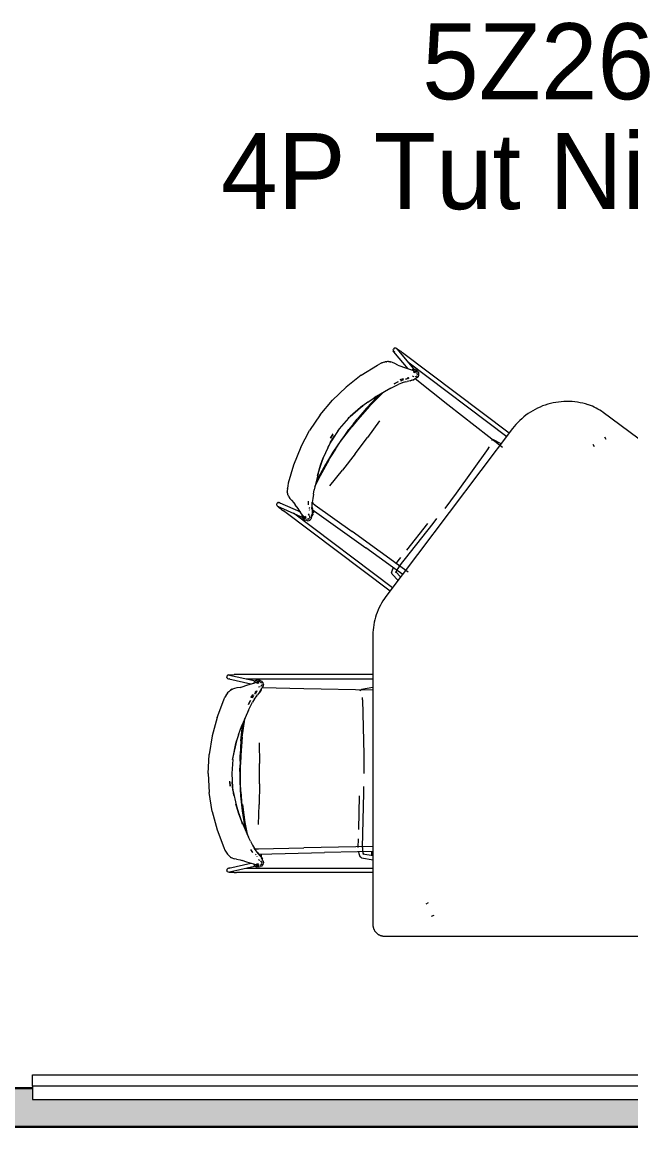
# Model space of a CAD drawing. Header units: millimetres. Extents: x 155927 to 326028, y -36033 to 97293.
# Drawn here: x 157729 to 159329, y 25956 to 28861 of the extents above; entities that cross this region are included whole.
import ezdxf

# ---------------------------------------------------------------- set-up
doc = ezdxf.new("R2010")
doc.units = ezdxf.units.MM
doc.header["$MEASUREMENT"] = 0
for name, color, linetype, lineweight in [('A-AREA-IDEN', 7, 'CONTINUOUS', 9), ('A-WALL-PATT', 7, 'CONTINUOUS', 9), ('G-IMPT', 8, 'CONTINUOUS', 9), ('I-FURN', 8, 'CONTINUOUS', 9), ('I-WALL', 7, 'CONTINUOUS', 9)]:
    doc.layers.add(name, color=color, linetype=linetype, lineweight=lineweight)
doc.styles.add('Century Gothic', font='GOTHIC.TTF', dxfattribs={"height": 200})

msp = doc.modelspace()

# ---------------------------------------------------------------- hatches: boundary and pattern name
at = {"layer": 'A-WALL-PATT'}
msp.add_hatch(color=256, dxfattribs=at).paths.add_polyline_path([(161148.8, 25955.6), (161148.8, 26057.6), (160155.9, 26057.6), (160155.9, 26027.7), (157755.9, 26027.7), (157755.9, 26057.6), (157306.4, 26057.6), (157306.4, 25955.6), (161119.6, 25955.6)], flags=0)

# ---------------------------------------------------------------- linework, layer by layer
at = {"layer": 'G-IMPT'}
for p, q in [((158703.6, 27999.4), (158704.3, 28001.5)), ((158703.6, 27999.4), (158703.9, 27996.8)), ((158704, 27996.4), (158703.9, 27996.8)), ((158705.5, 27994.2), (158704, 27996.4)), ((158706.2, 28003.4), (158704.3, 28001.5)), ((158707.8, 27993.4), (158705.5, 27994.6)), ((158707.5, 27993.5), (158705.5, 27994.6)), ((158743.6, 27949.4), (158705.5, 27994.2)), ((158708.7, 28004.2), (158706.2, 28003.4)), ((158711.3, 28003.8), (158708.7, 28004.2)), ((158711.3, 28003.8), (158713.4, 28002.6)), ((158713.3, 28001.9), (158758.5, 27948.7)), ((158713.3, 28001.9), (158714.4, 27999.9)), ((158713.4, 28002.6), (158717.8, 27999.7)), ((158714.4, 27999.9), (158714.3, 28000.1)), ((158717.8, 27999.7), (158723.6, 27995.5)), ((158728.6, 27991.7), (158723.6, 27995.5)), ((159009, 27780.5), (158728.6, 27991.7)), ((158620.1, 27932.4), (158662.3, 27959.2)), ((158662.3, 27959.2), (158668.5, 27962.6)), ((158674.4, 27965.2), (158668.5, 27962.6)), ((158674.4, 27965.2), (158674.8, 27965.3)), ((158680.4, 27967.2), (158674.8, 27965.3)), ((158680.4, 27967.2), (158683, 27967.8)), ((158685.6, 27968.2), (158683, 27967.8)), ((158685.6, 27968.2), (158686.3, 27968.2)), ((158688.9, 27968.5), (158686.3, 27968.2)), ((158691.4, 27968.5), (158688.9, 27968.5)), ((158696.2, 27967.9), (158691.4, 27968.5)), ((158691.4, 27968.5), (158691.9, 27968.4)), ((158691.4, 27968.5), (158697.3, 27967.7)), ((158691.9, 27968.4), (158694.8, 27968.1)), ((158694.8, 27968.1), (158697.3, 27967.7)), ((158696.2, 27967.9), (158697.3, 27967.7)), ((158702.4, 27966.2), (158697.3, 27967.7)), ((158707.9, 27963.4), (158702.4, 27966.2)), ((158716.2, 27959.2), (158707.9, 27963.4)), ((158716.2, 27959.2), (158721.7, 27957.1)), ((158721.7, 27957.1), (158733.6, 27953)), ((158742.1, 27968), (159002.7, 27771.6)), ((158620.1, 27932.4), (158580.6, 27901.6)), ((158733.6, 27953), (158754.6, 27945.7)), ((158743.5, 27925.8), (158740.3, 27925.1)), ((158745.4, 27925.4), (158741.6, 27923.6)), ((158742.2, 27923.9), (158745.4, 27925.4)), ((158753.2, 27947.1), (158753.1, 27947)), ((158753.2, 27947.1), (158755.4, 27948.2)), ((158759.1, 27928.6), (158754.5, 27930.5)), ((158762.7, 27942.8), (158754.6, 27945.7)), ((158755.4, 27948.2), (158755.6, 27948.3)), ((158758.5, 27948.7), (158755.6, 27948.3)), ((158756, 27948.3), (158758.2, 27948.7)), ((158756, 27948.3), (158758.5, 27948.7)), ((158764.6, 27941.5), (158756.9, 27944.7)), ((158756.9, 27944.7), (158758.1, 27944.2)), ((158757.1, 27941.7), (158759, 27942.6)), ((158762.6, 27939), (158757.3, 27941.1)), ((158764.6, 27941.5), (158758.1, 27944.2)), ((158762, 27948), (158758.2, 27948.7)), ((158758.2, 27948.7), (158761.7, 27948.1)), ((158758.2, 27948.7), (158758.5, 27948.7)), ((158762, 27948), (158758.5, 27948.7)), ((158761.4, 27943), (158759, 27942.6)), ((158761.5, 27939.6), (158759.5, 27939.3)), ((158759.5, 27939.3), (158760.9, 27939.6)), ((158761.5, 27939.6), (158760, 27939.5)), ((158762.6, 27939), (158760, 27939.5)), ((158763.9, 27942.8), (158760.4, 27943.5)), ((158768.1, 27940.7), (158760.4, 27943.5)), ((158767, 27926.3), (158761, 27923.3)), ((158763.9, 27942.8), (158761.4, 27943)), ((158762, 27948), (158761.7, 27948.1)), ((158763.9, 27929.1), (158761.7, 27928.7)), ((158762, 27948), (158763.5, 27947.2)), ((158762.6, 27943.8), (158763.9, 27942.3)), ((158768.1, 27940.7), (158762.7, 27942.8)), ((158764.5, 27946.3), (158763.5, 27947.2)), ((158763.9, 27929.1), (158764.8, 27929.5)), ((158766.6, 27944.6), (158764.5, 27946.3)), ((158765.9, 27930.7), (158764.8, 27929.5)), ((158766.9, 27937.5), (158766.1, 27939.1)), ((158770.1, 27929.7), (158766.5, 27926.1)), ((158769.7, 27928.3), (158766.5, 27926.1)), ((158768.6, 27941.8), (158766.6, 27944.6)), ((158770.1, 27929.7), (158767, 27926.3)), ((158767.4, 27934), (158767.2, 27937)), ((158768.6, 27941.8), (158771.2, 27938.2)), ((158769.7, 27928.3), (158771.3, 27932.4)), ((158771.7, 27933.7), (158771.2, 27938.2)), ((158771.3, 27932.4), (158771.7, 27933.7)), ((158580.6, 27901.6), (158544.4, 27867)), ((158697.4, 27898.4), (158653.6, 27873.2)), ((158697.4, 27898.4), (158708, 27903.6)), ((158717.1, 27915.3), (158706.4, 27910.3)), ((158706.4, 27910.3), (158716.1, 27914.9)), ((158708, 27903.6), (158718.6, 27908.7)), ((158717.1, 27915.3), (158716.1, 27914.9)), ((158728.3, 27912.6), (158718.6, 27908.7)), ((158722, 27921), (158730.6, 27923.6)), ((158731.2, 27920.7), (158724.4, 27918.3)), ((158724.4, 27918.3), (158726.6, 27919.1)), ((158731.2, 27920.7), (158726.6, 27919.1)), ((158736.2, 27914.9), (158727.5, 27912.3)), ((158728.3, 27912.6), (158727.5, 27912.3)), ((158731.2, 27923.8), (158730.6, 27923.6)), ((158736.2, 27914.9), (158740.9, 27916.1)), ((158739.8, 27923.4), (158736.3, 27922.1)), ((158737, 27922.4), (158736.3, 27922.1)), ((158737, 27922.4), (158739.8, 27923.4)), ((158742.2, 27923.9), (158739.1, 27922.7)), ((158739.8, 27922.9), (158739.1, 27922.7)), ((158742.2, 27923.9), (158739.8, 27922.9)), ((158745.2, 27916.9), (158740.9, 27916.1)), ((158742.2, 27923.9), (158741.6, 27923.6)), ((158751.9, 27918.6), (158745.2, 27916.9)), ((158748.7, 27918), (158757.6, 27921.7)), ((158752.8, 27919.5), (158748.7, 27918)), ((158755.3, 27919.9), (158751.9, 27918.6)), ((158752.8, 27919.5), (158757.6, 27921.7)), ((158755.3, 27919.9), (158761, 27923.3)), ((158761.9, 27923.8), (158847.8, 27856)), ((158512.3, 27828.7), (158544.4, 27867)), ((158633.4, 27845.7), (158660.6, 27875)), ((158637.6, 27862), (158659.5, 27876.8)), ((158641.9, 27851.2), (158675.5, 27885.1)), ((158671.6, 27883.5), (158650.5, 27862.3)), ((158671.6, 27883.5), (158650.5, 27862.3)), ((158659.5, 27876.8), (158653.6, 27873.2)), ((158666.1, 27880.4), (158660.6, 27875)), ((158675.5, 27885.1), (158677.4, 27886.9)), ((158623.5, 27852.5), (158590.5, 27824.1)), ((158617.8, 27848), (158590.5, 27824.1)), ((158590.8, 27823.8), (158617.8, 27848)), ((158633.4, 27845.7), (158609.4, 27817.4)), ((158641.9, 27851.2), (158610.1, 27815.3)), ((158623.5, 27852.5), (158617.8, 27848)), ((158617.8, 27848), (158623.7, 27852.2)), ((158637.6, 27862), (158623.7, 27852.2)), ((158847.8, 27856), (158990.8, 27743.6)), ((158512.3, 27828.7), (158484.4, 27787.3)), ((158586.2, 27819.3), (158562, 27791.2)), ((158586.1, 27819.4), (158590.8, 27823.8)), ((158586.1, 27819.4), (158588.5, 27821.9)), ((158586.2, 27819.3), (158589, 27822.4)), ((158610.1, 27815.3), (158594.8, 27796.7)), ((158599.3, 27804.6), (158609.4, 27817.4)), ((158668.3, 27812.5), (158636.6, 27768.9)), ((158461.1, 27743), (158484.4, 27787.3)), ((158562, 27791.3), (158541.6, 27760.3)), ((158562, 27791.3), (158557.6, 27785.2)), ((158562, 27791.2), (158557.6, 27785.2)), ((158576.6, 27774.5), (158587.6, 27789.8)), ((158580.1, 27777.6), (158594.8, 27796.7)), ((158599.3, 27804.6), (158587.6, 27789.8)), ((158538.3, 27754.8), (158520.1, 27715.3)), ((158532, 27742.3), (158538.8, 27754.8)), ((158538.3, 27754.8), (158549.4, 27773.5)), ((158538.3, 27754.8), (158544.1, 27764.6)), ((158538.8, 27767.3), (158546.3, 27778.6)), ((158544.4, 27775.8), (158538.8, 27767.3)), ((158538.8, 27754.8), (158544.1, 27764.6)), ((158541.6, 27760.3), (158544.1, 27764.6)), ((158549.4, 27773.5), (158544.1, 27764.6)), ((158546.4, 27730.4), (158567.1, 27761.2)), ((158552.1, 27738.4), (158565.8, 27758.2)), ((158565.8, 27758.2), (158580.1, 27777.6)), ((158567.1, 27761.2), (158576.6, 27774.5)), ((158604.1, 27725.7), (158636.6, 27768.9)), ((158961.9, 27762.4), (158964.7, 27762.7)), ((158964.7, 27762.7), (158967.2, 27762.7)), ((158987.7, 27752.2), (158967.2, 27762.7)), ((158461.1, 27743), (158442.3, 27696.5)), ((158525.8, 27696.2), (158546.4, 27730.4)), ((158552.1, 27738.4), (158526.4, 27697.9)), ((158532, 27742.3), (158535.3, 27748.8)), ((158604.1, 27725.7), (158570.9, 27683.2)), ((158953.3, 27739.6), (158869.1, 27622.4)), ((158953.3, 27739.6), (158957.2, 27744.7)), ((158442.3, 27696.5), (158428.2, 27648.4)), ((158526.4, 27697.9), (158503, 27656.3)), ((158506.6, 27673.9), (158520.1, 27715.3)), ((158506.6, 27673.9), (158513.2, 27695.8)), ((158506.7, 27673.9), (158513.2, 27695.8)), ((158506.9, 27661.3), (158525.8, 27696.2)), ((158535.2, 27709.3), (158511.9, 27667.7)), ((158512, 27667.8), (158535.2, 27709.3)), ((158520.1, 27715.3), (158513.2, 27695.8)), ((158513.2, 27695.8), (158520.3, 27715.2)), ((158520.1, 27715.3), (158522.1, 27720.3)), ((158522.1, 27720.3), (158520.3, 27715.2)), ((158506.6, 27673.9), (158496.3, 27631.6)), ((158512, 27667.8), (158498.4, 27640.2)), ((158498.4, 27640.2), (158511.9, 27667.7)), ((158504.9, 27667.9), (158506.6, 27673.9)), ((158504.9, 27667.9), (158506.7, 27673.9)), ((158537.2, 27642), (158570.9, 27683.2)), ((158425.8, 27634.9), (158425.5, 27629)), ((158426.6, 27641.6), (158425.8, 27635.2)), ((158425.8, 27634.9), (158425.8, 27635.2)), ((158428.2, 27648.4), (158426.6, 27641.6)), ((158498.7, 27641.5), (158496.3, 27631.6)), ((158498.7, 27641.5), (158496.4, 27631.6)), ((158506.9, 27661.3), (158500.2, 27647.5)), ((158503, 27656.3), (158501.6, 27653.4)), ((158425.5, 27629), (158425.7, 27626.2)), ((158426, 27623.7), (158425.7, 27626.2)), ((158426.6, 27620.4), (158426, 27623.7)), ((158427.3, 27618), (158426.6, 27620.4)), ((158427.3, 27618), (158427.5, 27617.6)), ((158427.5, 27617.6), (158428.6, 27614.8)), ((158429.7, 27612.5), (158428.6, 27614.8)), ((158429.7, 27612.5), (158432.6, 27608.1)), ((158436.7, 27603.6), (158432.6, 27608.1)), ((158492.3, 27608.3), (158491.2, 27597.9)), ((158494.2, 27619.9), (158492.3, 27608.3)), ((158494.2, 27619.9), (158496.4, 27631.6)), ((158869.1, 27622.4), (158854.4, 27602.3)), ((158397.7, 27591.5), (158397.8, 27594.2)), ((158398.9, 27589.2), (158397.7, 27591.5)), ((158399.1, 27596.5), (158397.8, 27594.2)), ((158400.6, 27587.4), (158398.9, 27589.2)), ((158399.1, 27596.5), (158401, 27597.8)), ((158404.6, 27584.1), (158400.6, 27587.4)), ((158401.4, 27597.8), (158401, 27597.8)), ((158469.3, 27557), (158401.1, 27587.8)), ((158401.1, 27587.8), (158403.5, 27587.3)), ((158401.4, 27597.8), (158403.9, 27598.2)), ((158403.2, 27587.2), (158403.5, 27587.3)), ((158403.9, 27598.2), (158403.5, 27598.2)), ((158406.4, 27597.3), (158403.9, 27598.2)), ((158410.2, 27579.6), (158404.6, 27584.1)), ((158407.9, 27595.4), (158406.1, 27597.3)), ((158407.7, 27595.6), (158406.1, 27597.3)), ((158406.4, 27597.3), (158460.1, 27573)), ((158410.2, 27579.6), (158415.2, 27575.8)), ((158436.7, 27603.6), (158443.1, 27596.7)), ((158443.1, 27596.7), (158446.6, 27592)), ((158453.8, 27581.7), (158446.6, 27592)), ((158461.4, 27571.1), (158453.8, 27581.7)), ((158481.2, 27592.7), (158481.4, 27601.7)), ((158481.2, 27592.1), (158481.2, 27592.7)), ((158483.8, 27578.6), (158483.2, 27576.5)), ((158484.3, 27582.1), (158484.4, 27584)), ((158484.5, 27584.7), (158484.4, 27584)), ((158490.5, 27580.4), (158491, 27590.4)), ((158490.5, 27580.4), (158491.1, 27589.7)), ((158490.9, 27598.4), (158492.7, 27596.2)), ((158491.3, 27584.9), (158491, 27590.4)), ((158491.1, 27589.7), (158491.2, 27598.8)), ((158491.2, 27598.8), (158491.2, 27597.9)), ((158491.3, 27584.9), (158491.7, 27580.6)), ((158491.4, 27579.6), (158631.8, 27478.5)), ((158491.6, 27570.4), (158496.4, 27576.2)), ((158491.6, 27570.4), (158496.4, 27576.2)), ((158491.9, 27573.6), (158491.7, 27580.6)), ((158492.7, 27596.2), (158499.2, 27590.8)), ((158499.2, 27590.8), (158595.7, 27521.4)), ((158854.4, 27602.3), (158839.5, 27582.2)), ((158695.8, 27364.4), (158415.2, 27575.8)), ((158702.3, 27373.1), (158441.8, 27569.4)), ((158468.5, 27561), (158461.4, 27571.1)), ((158464.4, 27562.1), (158465, 27564.6)), ((158465, 27564.6), (158464.4, 27561.8)), ((158464.9, 27564.5), (158464.4, 27561.8)), ((158464.4, 27562.1), (158464.4, 27561.8)), ((158464.7, 27559.2), (158464.4, 27561.8)), ((158464.7, 27559.2), (158464.8, 27558.9)), ((158466.3, 27556.1), (158464.8, 27558.9)), ((158464.9, 27564.5), (158465, 27564.6)), ((158466.5, 27555.8), (158466.3, 27556.1)), ((158466.5, 27555.8), (158467.6, 27554.6)), ((158471, 27552.3), (158467.6, 27554.6)), ((158471.7, 27556.6), (158468.1, 27561.6)), ((158473.4, 27555), (158468.1, 27561.6)), ((158468.5, 27561), (158473.4, 27555)), ((158470.3, 27558.5), (158471.7, 27556.6)), ((158470.3, 27558.5), (158472, 27555.4)), ((158472.5, 27555.5), (158470.7, 27556.3)), ((158471, 27552.3), (158474.2, 27551.2)), ((158471.1, 27557.7), (158472, 27555.4)), ((158475.3, 27557.6), (158471.8, 27562.2)), ((158474.2, 27560.1), (158474.4, 27558.6)), ((158474.2, 27560.1), (158474.2, 27559.1)), ((158475.3, 27557.6), (158474.2, 27559.6)), ((158474.4, 27558.6), (158474.2, 27559.6)), ((158478.4, 27549.7), (158474.2, 27551.2)), ((158476, 27554.3), (158477.9, 27554)), ((158476.6, 27554.3), (158477.9, 27554)), ((158478.4, 27549.7), (158482.9, 27550.4)), ((158481.9, 27554.6), (158478.5, 27553.8)), ((158480.5, 27554.4), (158482.3, 27555)), ((158480.5, 27554.4), (158481.1, 27554.6)), ((158482.3, 27555), (158481.1, 27554.6)), ((158484.2, 27564), (158481.2, 27567.9)), ((158482.9, 27550.4), (158484, 27551.2)), ((158484, 27556.2), (158484.2, 27556.7)), ((158484, 27551.2), (158487.5, 27553.9)), ((158485.1, 27558.5), (158484.2, 27556.7)), ((158484.7, 27562.5), (158485, 27561.6)), ((158485.2, 27559.2), (158485, 27561.6)), ((158485.2, 27559.2), (158485.1, 27558.5)), ((158489.3, 27557.6), (158487.5, 27553.9)), ((158489.3, 27557.6), (158490.8, 27567)), ((158491.6, 27570), (158490.4, 27564.8)), ((158490.4, 27564.8), (158490.8, 27567)), ((158496.8, 27576), (158491.5, 27569.6)), ((158491.6, 27570), (158491.9, 27573.6)), ((158808.9, 27542.6), (158818.8, 27555.4)), ((158743.3, 27414.8), (158595.7, 27521.4)), ((158719.4, 27429.4), (158808.7, 27542.5)), ((158719.5, 27429.6), (158808.7, 27542.5)), ((158739.8, 27472.7), (158794.9, 27542.4)), ((158702, 27427.9), (158631.8, 27478.5)), ((158711, 27436.2), (158724.3, 27453.1)), ((158700.4, 27417.1), (158699.9, 27414.8)), ((158700.4, 27412), (158699.9, 27414.8)), ((158702.3, 27422.6), (158700.4, 27417.1)), ((158701.2, 27409.6), (158700.4, 27412)), ((158701.2, 27409.6), (158717.1, 27392.6)), ((158729, 27408.5), (158702, 27427.9)), ((158704.5, 27426.5), (158702.3, 27422.6)), ((158710.1, 27416), (158711, 27414.1)), ((158710.1, 27416), (158723.7, 27401.4)), ((158712.3, 27418.1), (158710.7, 27413.5)), ((158711, 27414.1), (158710.7, 27415.9)), ((158710.7, 27413.5), (158710.7, 27415.9)), ((158715.7, 27424.2), (158712.3, 27418.1)), ((158719.4, 27429.4), (158715.7, 27424.2)), ((158267.1, 27141), (158266.8, 27138.4)), ((158268.6, 27143.2), (158267.1, 27141)), ((158271, 27144.4), (158268.6, 27143.2)), ((158271, 27144.4), (158273.4, 27144.7)), ((158273.4, 27144.7), (158278.6, 27145)), ((158273.7, 27144.1), (158341.9, 27128.7)), ((158273.7, 27144.1), (158275.8, 27143.1)), ((158275.8, 27143.1), (158275.6, 27143.3)), ((158278.6, 27145), (158285.8, 27145.1)), ((158292.1, 27145.2), (158285.8, 27145.1)), ((158650.8, 27145.2), (158292.1, 27145.2)), ((158267.5, 27136.2), (158266.8, 27138.4)), ((158267.5, 27136.2), (158269.3, 27134.4)), ((158269.6, 27134.1), (158269.3, 27134.4)), ((158272.1, 27133.3), (158269.6, 27134.1)), ((158274.4, 27134), (158271.9, 27133.5)), ((158274.2, 27133.8), (158271.9, 27133.5)), ((158329.5, 27120.4), (158272.1, 27133.3)), ((158301.8, 27111.7), (158292.6, 27110.1)), ((158301.8, 27111.7), (158307.4, 27113.4)), ((158307.4, 27113.4), (158319.4, 27117.2)), ((158317.2, 27134.3), (158650.8, 27134.3)), ((158319.4, 27117.2), (158340.5, 27124)), ((158338.6, 27124.3), (158339.7, 27126.5)), ((158338.6, 27124.3), (158338.6, 27124.2)), ((158339.7, 27126.5), (158339.8, 27126.7)), ((158341.9, 27128.8), (158339.8, 27126.7)), ((158340.1, 27127), (158341.9, 27128.8)), ((158340.1, 27127), (158341.6, 27128.6)), ((158348.8, 27126.6), (158340.5, 27124)), ((158345.1, 27130.3), (158341.6, 27128.6)), ((158341.6, 27128.6), (158344.8, 27130.2)), ((158341.6, 27128.6), (158341.9, 27128.8)), ((158345.1, 27130.3), (158341.9, 27128.8)), ((158351.1, 27126.7), (158343, 27124.6)), ((158343, 27124.6), (158344.2, 27125)), ((158351.1, 27126.7), (158344.2, 27125)), ((158345.1, 27130.3), (158344.8, 27130.2)), ((158345, 27122.3), (158345.9, 27124.2)), ((158345.1, 27130.3), (158346.8, 27130.6)), ((158351, 27123.5), (158345.5, 27122)), ((158347.6, 27126), (158345.9, 27124.2)), ((158354.4, 27128.2), (158346.5, 27125.8)), ((158349.7, 27127.3), (158346.5, 27125.8)), ((158348, 27130.5), (158346.8, 27130.6)), ((158349.7, 27127.3), (158347.6, 27126)), ((158350.8, 27130.3), (158348, 27130.5)), ((158348.1, 27127.3), (158350, 27126.9)), ((158349.7, 27123.3), (158348.3, 27121.9)), ((158348.3, 27121.9), (158349.2, 27122.9)), ((158351, 27123.5), (158348.6, 27122.3)), ((158349.7, 27123.3), (158348.6, 27122.3)), ((158354.4, 27128.2), (158348.8, 27126.6)), ((158354.4, 27113.1), (158349.6, 27111.8)), ((158354, 27129.4), (158350.8, 27130.3)), ((158355.3, 27124.9), (158353.7, 27125.7)), ((158354, 27129.4), (158358.3, 27128)), ((158354.1, 27125.4), (158355.3, 27124.9)), ((158357.8, 27122.4), (158355.8, 27124.7)), ((158358, 27116.3), (158356.5, 27114.7)), ((158358, 27116.3), (158358.5, 27117.3)), ((158361.4, 27124.8), (158358.3, 27128)), ((158358.6, 27118.9), (158358.5, 27117.3)), ((158362.1, 27116), (158359.1, 27110)), ((158361.9, 27123.4), (158361.4, 27124.8)), ((158362.6, 27120.6), (158361.8, 27115.5)), ((158363, 27119.2), (158361.8, 27115.5)), ((158363, 27119.2), (158361.9, 27123.4)), ((158362.6, 27120.6), (158362.1, 27116)), ((158258.7, 27079.3), (158261.6, 27085.7)), ((158264.8, 27091.4), (158261.6, 27085.7)), ((158264.8, 27091.4), (158265, 27091.7)), ((158268.4, 27096.5), (158265, 27091.7)), ((158268.4, 27096.5), (158270.1, 27098.6)), ((158271.9, 27100.5), (158270.1, 27098.6)), ((158271.9, 27100.5), (158272.5, 27100.9)), ((158274.4, 27102.7), (158272.5, 27100.9)), ((158276.3, 27104.2), (158274.4, 27102.7)), ((158276.3, 27104.2), (158281.6, 27107.2)), ((158280.6, 27106.6), (158276.3, 27104.2)), ((158276.3, 27104.2), (158276.7, 27104.4)), ((158276.7, 27104.4), (158279.3, 27106)), ((158279.3, 27106), (158281.6, 27107.2)), ((158280.6, 27106.6), (158281.6, 27107.2)), ((158286.5, 27109), (158281.6, 27107.2)), ((158292.6, 27110.1), (158286.5, 27109)), ((158329.4, 27084.7), (158334.7, 27092)), ((158336.9, 27090), (158332.9, 27084)), ((158332.9, 27084), (158334.2, 27086)), ((158336.9, 27090), (158334.2, 27086)), ((158335, 27092.5), (158334.7, 27092)), ((158344.4, 27088.4), (158338.9, 27081.1)), ((158342.2, 27097.3), (158340.1, 27094.2)), ((158340.5, 27094.8), (158340.1, 27094.2)), ((158340.5, 27094.8), (158342.2, 27097.3)), ((158343.7, 27101.5), (158341.5, 27099)), ((158343.8, 27099.1), (158342, 27096.4)), ((158342.4, 27096.9), (158342, 27096.4)), ((158343.8, 27099.1), (158342.4, 27096.9)), ((158345.4, 27102.3), (158343.5, 27098.5)), ((158343.8, 27099.1), (158343.5, 27098.5)), ((158343.8, 27099.1), (158345.4, 27102.3)), ((158344.4, 27088.4), (158347.4, 27092.1)), ((158350.3, 27095.3), (158347.4, 27092.1)), ((158354.6, 27100.8), (158350.3, 27095.3)), ((158352.5, 27098.4), (158357.4, 27106.7)), ((158354.8, 27102), (158352.5, 27098.4)), ((158356.6, 27103.9), (158354.6, 27100.8)), ((158354.8, 27102), (158357.4, 27106.7)), ((158356.6, 27103.9), (158359.1, 27110)), ((158359.6, 27110.9), (158469, 27108.5)), ((158469, 27108.5), (158650.8, 27104.8)), ((158616.4, 27102.4), (158618.4, 27104.3)), ((158618.4, 27104.3), (158620.5, 27105.8)), ((158650.8, 27111.1), (158620.5, 27105.8)), ((158623.2, 27079), (158623.4, 27085.4)), ((158241.2, 27032.5), (158258.7, 27079.3)), ((158328.9, 27077.2), (158323.4, 27066.8)), ((158323.4, 27066.8), (158328.4, 27076.3)), ((158323.4, 27051.8), (158328.6, 27062.4)), ((158328.9, 27077.2), (158328.4, 27076.3)), ((158328.6, 27062.4), (158334.1, 27072.8)), ((158339.5, 27081.8), (158334.1, 27072.8)), ((158339.5, 27081.8), (158338.9, 27081.1)), ((158623.2, 27079), (158626.5, 26934.7)), ((158241.2, 27032.5), (158228.2, 26984.1)), ((158323.4, 27051.8), (158303.5, 27005.4)), ((158307.4, 26980.7), (158313.8, 27028)), ((158311.6, 27024.4), (158307.6, 26994.8)), ((158311.6, 27024.4), (158307.6, 26994.8)), ((158313.8, 27028), (158314.2, 27030)), ((158297.5, 26986.8), (158306.1, 27011.8)), ((158306.1, 27011.8), (158303.5, 27005.4)), ((158303.9, 26971.2), (158308, 27011)), ((158309.1, 27018.6), (158308, 27011)), ((158228.2, 26984.1), (158220.1, 26934.7)), ((158292, 26970.7), (158282.7, 26928.2)), ((158292, 26970.7), (158290.1, 26963.6)), ((158290.1, 26963.6), (158292.3, 26970.6)), ((158297.5, 26986.8), (158292.3, 26970.6)), ((158303.9, 26971.2), (158301.8, 26934.1)), ((158307.4, 26980.7), (158303.6, 26932.9)), ((158290.1, 26963.6), (158282.7, 26928.2)), ((158283.1, 26928.1), (158290.1, 26963.6)), ((158351.8, 26965.7), (158352.8, 26911.8)), ((158217.5, 26884.8), (158220.1, 26934.7)), ((158282.1, 26921.7), (158279.7, 26884.8)), ((158282, 26921.7), (158283.1, 26928.1)), ((158282, 26921.7), (158282.4, 26925.2)), ((158282.1, 26921.7), (158282.5, 26925.9)), ((158301.4, 26917.8), (158301, 26899)), ((158301.4, 26917.8), (158301.8, 26934.1)), ((158302.3, 26884.8), (158302.6, 26908.9)), ((158303.6, 26932.9), (158302.6, 26908.9)), ((158352.8, 26857.7), (158352.8, 26911.8)), ((158626.5, 26934.7), (158626.9, 26909.9)), ((158626.9, 26909.9), (158627.1, 26884.8)), ((158217.5, 26884.8), (158220.1, 26834.9)), ((158279.7, 26884.8), (158282, 26847.8)), ((158279.7, 26884.8), (158279.8, 26877.3)), ((158279.7, 26884.8), (158279.8, 26877.3)), ((158301.4, 26880.2), (158301, 26899)), ((158301.8, 26863.9), (158301.4, 26880.2)), ((158302.6, 26860.7), (158302.3, 26884.8)), ((158275.5, 26851.7), (158274.8, 26865.2)), ((158274.9, 26861.9), (158275.5, 26851.7)), ((158282.7, 26841.4), (158280.3, 26863)), ((158280.3, 26863), (158281.4, 26852.7)), ((158282, 26847.8), (158281.4, 26852.7)), ((158282.7, 26841.4), (158281.4, 26852.7)), ((158283.1, 26841.7), (158281.4, 26852.7)), ((158303.9, 26826.8), (158301.8, 26863.9)), ((158303.6, 26836.7), (158302.6, 26860.7)), ((158352.8, 26857.7), (158351.8, 26803.8)), ((158626.5, 26834.8), (158626.7, 26850.6)), ((158228.2, 26785.5), (158220.1, 26834.9)), ((158282.7, 26841.4), (158292, 26798.9)), ((158285.2, 26827.6), (158283.1, 26841.7)), ((158285.2, 26827.6), (158283.9, 26834.8)), ((158303.6, 26836.7), (158307.4, 26788.8)), ((158308, 26787), (158303.9, 26826.8)), ((158613.4, 26737.4), (158615.4, 26826.2)), ((158623.1, 26690.8), (158626.4, 26834.7)), ((158623.2, 26690.5), (158626.4, 26834.7)), ((158292, 26798.9), (158290.6, 26804.1)), ((158290.6, 26804.1), (158292.1, 26798.9)), ((158306.1, 26757.7), (158292, 26798.9)), ((158292, 26798.9), (158298.1, 26779.2)), ((158298.1, 26779.2), (158292.1, 26798.9)), ((158314, 26756.1), (158307.6, 26803.2)), ((158307.6, 26803.2), (158314.1, 26756)), ((158349.7, 26750.6), (158351.8, 26803.8)), ((158228.2, 26785.5), (158241.2, 26737)), ((158306.1, 26757.7), (158298.1, 26779.2)), ((158306.1, 26757.7), (158298.1, 26779.2)), ((158307.4, 26788.8), (158313.8, 26741.5)), ((158313.9, 26747.9), (158308, 26787)), ((158241.2, 26737), (158258.8, 26690.2)), ((158308.3, 26751.9), (158306.1, 26757.7)), ((158308.3, 26751.9), (158306.1, 26757.7)), ((158306.1, 26757.7), (158323.3, 26717.7)), ((158313.8, 26741.5), (158314.4, 26738.4)), ((158313.9, 26747.9), (158316.8, 26732.8)), ((158314, 26756.1), (158319.8, 26725.8)), ((158319.8, 26725.8), (158314.1, 26756)), ((158319.2, 26727.1), (158323.3, 26717.7)), ((158319.2, 26727.1), (158323.4, 26717.8)), ((158328.6, 26707.2), (158323.4, 26717.8)), ((158328.6, 26707.2), (158334.1, 26696.7)), ((158612.3, 26690.9), (158612.8, 26713)), ((158258.8, 26690.2), (158261.6, 26683.8)), ((158261.6, 26683.8), (158264.8, 26678.2)), ((158265, 26677.9), (158264.8, 26678.2)), ((158265, 26677.9), (158268.4, 26673)), ((158334.7, 26677.6), (158329.4, 26684.9)), ((158334.1, 26696.7), (158339.5, 26687.8)), ((158335, 26677.1), (158334.7, 26677.6)), ((158344.4, 26681.2), (158338.9, 26688.5)), ((158338.9, 26688.5), (158339.5, 26687.8)), ((158338.9, 26688), (158341.8, 26687.3)), ((158341.8, 26687.3), (158350.1, 26686.9)), ((158349.5, 26673.4), (158343.9, 26681.6)), ((158347.4, 26677.4), (158343.9, 26681.6)), ((158349.5, 26673.4), (158344.4, 26681.2)), ((158347.4, 26677.4), (158350.3, 26674.2)), ((158350.1, 26686.9), (158469, 26689.5)), ((158350.7, 26673.2), (158523.6, 26677)), ((158651, 26693.2), (158469, 26689.5)), ((158610.1, 26678.9), (158523.6, 26677)), ((158651, 26679.8), (158610.1, 26678.9)), ((158613, 26679), (158613.6, 26674.8)), ((158623.2, 26690.5), (158623.4, 26684.1)), ((158623.4, 26684.1), (158624.3, 26677.2)), ((158624.3, 26677.2), (158625.8, 26672.6)), ((158648.1, 26669.9), (158648.1, 26680)), ((158268.4, 26673), (158270.1, 26671)), ((158271.9, 26669.1), (158270.1, 26671)), ((158274.4, 26666.9), (158271.9, 26669.1)), ((158272.1, 26636.3), (158329.7, 26649.2)), ((158276.3, 26665.4), (158274.4, 26666.9)), ((158276.3, 26665.4), (158276.7, 26665.1)), ((158276.7, 26665.1), (158279.3, 26663.6)), ((158281.6, 26662.4), (158279.3, 26663.6)), ((158281.6, 26662.4), (158286.5, 26660.6)), ((158292.5, 26659.5), (158286.5, 26660.6)), ((158292.5, 26659.5), (158301.8, 26657.9)), ((158301.8, 26657.9), (158307.4, 26656.2)), ((158319.4, 26652.3), (158307.4, 26656.2)), ((158331.8, 26648.4), (158319.4, 26652.3)), ((158343.6, 26644.6), (158331.8, 26648.4)), ((158342, 26673.2), (158342.4, 26672.6)), ((158343.5, 26671), (158342.4, 26672.6)), ((158345.2, 26667.8), (158345.7, 26666.4)), ((158351, 26646), (158345.5, 26647.6)), ((158348.7, 26647.3), (158349.8, 26646.3)), ((158348.7, 26647.3), (158349.3, 26646.6)), ((158351, 26646), (158348.9, 26647)), ((158349.8, 26646.3), (158348.9, 26647)), ((158354.4, 26656.5), (158349.6, 26657.8)), ((158354.6, 26668.8), (158350.3, 26674.2)), ((158356.6, 26665.7), (158354.6, 26668.8)), ((158358.1, 26647.6), (158355.9, 26644.9)), ((158358, 26653.2), (158356.3, 26655)), ((158356.4, 26666.1), (158356.7, 26673.4)), ((158356.4, 26666.1), (158356.7, 26673.4)), ((158356.6, 26665.7), (158358.8, 26660.9)), ((158357.1, 26673.4), (158356.8, 26665.3)), ((158357.1, 26646.5), (158358.3, 26648.2)), ((158357.1, 26646.5), (158357.5, 26647.1)), ((158358.3, 26648.2), (158357.5, 26647.1)), ((158362.2, 26654.4), (158357.8, 26662.9)), ((158358.8, 26660.9), (158357.8, 26662.9)), ((158358, 26653.2), (158358.3, 26652.6)), ((158358.3, 26652.6), (158358.7, 26650.7)), ((158358.8, 26650.1), (158358.7, 26650.7)), ((158361.9, 26646.1), (158363, 26650.4)), ((158362.2, 26654.4), (158363, 26650.4)), ((158613.6, 26674.8), (158615.4, 26669.3)), ((158615.4, 26669.3), (158616.4, 26667.1)), ((158618.4, 26665.2), (158616.4, 26667.1)), ((158620.5, 26663.7), (158618.4, 26665.2)), ((158620.5, 26663.7), (158651, 26658.4)), ((158623.7, 26674.2), (158625.7, 26673.3)), ((158623.7, 26674.2), (158651, 26669.4)), ((158625.7, 26673.3), (158624.4, 26674.5)), ((158625.8, 26672.6), (158624.4, 26674.5)), ((158266.8, 26631.2), (158267.5, 26633.3)), ((158266.8, 26631.2), (158267.1, 26628.5)), ((158268.6, 26626.4), (158267.1, 26628.5)), ((158267.8, 26633.7), (158267.5, 26633.3)), ((158267.8, 26633.7), (158269.6, 26635.5)), ((158271, 26625.2), (158268.6, 26626.4)), ((158269.6, 26635.5), (158269.3, 26635.2)), ((158272.1, 26636.3), (158269.6, 26635.5)), ((158273.4, 26624.9), (158271, 26625.2)), ((158274.4, 26635.6), (158271.9, 26636)), ((158274.2, 26635.7), (158271.9, 26636)), ((158278.6, 26624.6), (158273.4, 26624.9)), ((158347.1, 26642), (158273.7, 26625.4)), ((158273.7, 26625.4), (158275.8, 26626.5)), ((158275.6, 26626.3), (158275.8, 26626.5)), ((158285.8, 26624.4), (158278.6, 26624.6)), ((158285.8, 26624.4), (158292.1, 26624.4)), ((158650.7, 26624.4), (158292.1, 26624.4)), ((158650.7, 26635.2), (158317.2, 26635.2)), ((158338.6, 26645.3), (158338.6, 26645.4)), ((158339.7, 26643), (158338.6, 26645.4)), ((158338.6, 26645.4), (158339.8, 26642.8)), ((158338.6, 26645.3), (158339.8, 26642.8)), ((158339.7, 26643), (158339.8, 26642.8)), ((158341.6, 26640.9), (158339.8, 26642.8)), ((158341.6, 26640.9), (158341.9, 26640.8)), ((158344.8, 26639.3), (158341.9, 26640.8)), ((158348.8, 26643), (158342.9, 26644.9)), ((158351.1, 26642.8), (158342.9, 26644.9)), ((158343.6, 26644.6), (158351.1, 26642.8)), ((158345.1, 26639.3), (158344.8, 26639.3)), ((158345.1, 26639.3), (158346.8, 26639)), ((158346.5, 26643.8), (158348.8, 26643)), ((158346.5, 26643.8), (158349.7, 26642.2)), ((158350.8, 26639.2), (158346.8, 26639)), ((158347.6, 26643.6), (158349.7, 26642.2)), ((158350.1, 26642.6), (158348.1, 26642.2)), ((158350.8, 26639.2), (158354, 26640.2)), ((158353.6, 26643.8), (158355.3, 26644.6)), ((158358.3, 26641.6), (158354, 26640.2)), ((158354.1, 26644.2), (158355.3, 26644.6)), ((158358.3, 26641.6), (158361.4, 26644.8)), ((158361.4, 26644.8), (158361.9, 26646.1))]:
    msp.add_line(p, q, dxfattribs=at)
at = {"layer": 'I-FURN'}
for p, q in [((159070.8, 27839.3), (159064.6, 27835.6)), ((159077, 27842.8), (159070.8, 27839.3)), ((159083.4, 27846.1), (159077, 27842.8)), ((159090, 27849), (159083.4, 27846.1)), ((159096.6, 27851.7), (159090, 27849)), ((159103.4, 27854.2), (159096.6, 27851.7)), ((159110.2, 27856.4), (159103.4, 27854.2)), ((159117.1, 27858.2), (159110.2, 27856.4)), ((159124.1, 27859.9), (159117.1, 27858.2)), ((159131.2, 27861.2), (159124.1, 27859.9)), ((159138.3, 27862.2), (159131.2, 27861.2)), ((159145.4, 27863), (159138.3, 27862.2)), ((159152.5, 27863.5), (159145.4, 27863)), ((159159.7, 27863.7), (159152.5, 27863.5)), ((159166.9, 27863.6), (159159.7, 27863.7)), ((159174.1, 27863.2), (159166.9, 27863.6)), ((159181.2, 27862.6), (159174.1, 27863.2)), ((159188.3, 27861.6), (159181.2, 27862.6)), ((159195.4, 27860.4), (159188.3, 27861.6)), ((159202.4, 27858.9), (159195.4, 27860.4)), ((159209.3, 27857.1), (159202.4, 27858.9)), ((159216.2, 27855), (159209.3, 27857.1)), ((159217.1, 27854.7), (159216.2, 27855)), ((159222.2, 27852.9), (159217.1, 27854.7)), ((159227.3, 27850.9), (159222.2, 27852.9)), ((159232.3, 27848.6), (159227.3, 27850.9)), ((159237.2, 27846.2), (159232.3, 27848.6)), ((159242, 27843.6), (159237.2, 27846.2)), ((159246.7, 27840.8), (159242, 27843.6)), ((159251.3, 27837.8), (159246.7, 27840.8)), ((159255.8, 27834.6), (159251.3, 27837.8)), ((159036.5, 27813.5), (159031.4, 27808.4)), ((159041.8, 27818.3), (159036.5, 27813.5)), ((159047.2, 27823), (159041.8, 27818.3)), ((159052.8, 27827.4), (159047.2, 27823)), ((159058.7, 27831.6), (159052.8, 27827.4)), ((159064.6, 27835.6), (159058.7, 27831.6)), ((159873.6, 27375), (159255.8, 27834.6)), ((159017.7, 27792.3), (158684.9, 27350.5)), ((159021.9, 27797.6), (159017.7, 27792.3)), ((159026.6, 27803.1), (159021.9, 27797.6)), ((159031.4, 27808.4), (159026.6, 27803.1)), ((159228.3, 27751.5), (159232, 27745.4)), ((159259.4, 27770.3), (159263.1, 27764.2)), ((158489.7, 27561.7), (158491.1, 27562.6)), ((158492.1, 27568.2), (158490.4, 27564.7)), ((158492.1, 27568.2), (158490.7, 27566)), ((158492.1, 27568.2), (158490.8, 27566.6)), ((158492.1, 27568.2), (158490.9, 27567)), ((158492.1, 27568.2), (158491.1, 27562.6)), ((158491.1, 27562.6), (158492.4, 27567)), ((158491.1, 27562.6), (158492.4, 27565.8)), ((158491.1, 27562.6), (158492.2, 27564.7)), ((158491.1, 27562.6), (158491.7, 27563.6)), ((158491.7, 27563.6), (158492.2, 27564.7)), ((158492.1, 27568.2), (158492.4, 27567)), ((158492.2, 27564.7), (158492.4, 27565.8)), ((158492.4, 27567), (158492.4, 27565.8)), ((158680.9, 27345), (158677.1, 27339.3)), ((158684.9, 27350.5), (158680.9, 27345)), ((158664.4, 27315.3), (158661.9, 27309)), ((158667.2, 27321.5), (158664.4, 27315.3)), ((158670.3, 27327.6), (158667.2, 27321.5)), ((158673.6, 27333.5), (158670.3, 27327.6)), ((158677.1, 27339.3), (158673.6, 27333.5)), ((158655.7, 27289.6), (158654.2, 27283)), ((158657.5, 27296.1), (158655.7, 27289.6)), ((158659.6, 27302.6), (158657.5, 27296.1)), ((158661.9, 27309), (158659.6, 27302.6)), ((158651.2, 27262.8), (158650.8, 27256)), ((158652, 27269.5), (158651.2, 27262.8)), ((158652.9, 27276.3), (158652, 27269.5)), ((158654.2, 27283), (158652.9, 27276.3)), ((158650.8, 27256), (158650.6, 27249.2)), ((158650.6, 27249.2), (158650.6, 27248.2)), ((158650.6, 27248.2), (158650.6, 26487.4)), ((158358.1, 26664.6), (158356.8, 26664.8)), ((158358.1, 26664.6), (158357.8, 26663.1)), ((158358.1, 26664.6), (158357.9, 26662.9)), ((158358.1, 26664.6), (158358, 26662.5)), ((158358.1, 26664.6), (158359, 26663.8)), ((158358.1, 26664.6), (158358.8, 26660.8)), ((158358.1, 26664.6), (158360.6, 26659.5)), ((158358.1, 26664.6), (158358.3, 26662)), ((158359, 26663.8), (158359.7, 26662.9)), ((158360.6, 26659.5), (158359, 26663.8)), ((158360.3, 26661.8), (158359.7, 26662.9)), ((158360.6, 26659.5), (158359.7, 26662.9)), ((158360.1, 26658), (158360.6, 26659.5)), ((158360.6, 26660.7), (158360.3, 26661.8)), ((158360.6, 26659.5), (158360.3, 26661.8)), ((158360.6, 26659.5), (158360.6, 26660.7)), ((158790.2, 26542.7), (158796.8, 26545.4)), ((158810.4, 26511.6), (158803.8, 26508.9)), ((158650.6, 26487.4), (158650.6, 26486.2)), ((158650.6, 26486.2), (158650.7, 26485)), ((158650.7, 26485), (158650.8, 26483.8)), ((158650.8, 26483.8), (158651, 26482.6)), ((158651, 26482.6), (158651.2, 26481.4)), ((158651.2, 26481.4), (158651.5, 26480.2)), ((158651.5, 26480.2), (158651.8, 26479.1)), ((158651.8, 26479.1), (158652.1, 26477.9)), ((158652.1, 26477.9), (158652.5, 26476.8)), ((158652.5, 26476.8), (158653, 26475.7)), ((158653, 26475.7), (158653.5, 26474.6)), ((158653.5, 26474.6), (158654, 26473.5)), ((158654, 26473.5), (158654.6, 26472.5)), ((158654.6, 26472.5), (158655.2, 26471.4)), ((158655.2, 26471.4), (158655.9, 26470.4)), ((158655.9, 26470.4), (158656.6, 26469.5)), ((158656.6, 26469.5), (158657.3, 26468.5)), ((158657.3, 26468.5), (158658.1, 26467.6)), ((158658.1, 26467.6), (158658.9, 26466.7)), ((158658.9, 26466.7), (158659.7, 26465.9)), ((158659.7, 26465.9), (158660.6, 26465)), ((158660.6, 26465), (158661.5, 26464.3)), ((158661.5, 26464.3), (158662.4, 26463.5)), ((158662.4, 26463.5), (158663.4, 26462.8)), ((158663.4, 26462.8), (158664.4, 26462.1)), ((158664.4, 26462.1), (158665.4, 26461.5)), ((158665.4, 26461.5), (158666.5, 26460.9)), ((158666.5, 26460.9), (158667.5, 26460.4)), ((158667.5, 26460.4), (158668.6, 26459.9)), ((158668.6, 26459.9), (158669.7, 26459.4)), ((158669.7, 26459.4), (158670.9, 26459)), ((158670.9, 26459), (158672, 26458.6)), ((158672, 26458.6), (158673.2, 26458.3)), ((158673.2, 26458.3), (158674.3, 26458)), ((158674.3, 26458), (158675.5, 26457.8)), ((158675.5, 26457.8), (158676.7, 26457.6)), ((158676.7, 26457.6), (158677.9, 26457.5)), ((158677.9, 26457.5), (158679.1, 26457.4)), ((158679.1, 26457.4), (158680.3, 26457.4)), ((158680.3, 26457.4), (158680.6, 26457.4)), ((158680.6, 26457.4), (159634.1, 26457.4)), ((157755.9, 26062.7), (157755.9, 26092.7)), ((157755.9, 26092.7), (160155.9, 26092.7)), ((160155.9, 26062.7), (157755.9, 26062.7)), ((160155.9, 26062.7), (157755.9, 26062.7)), ((157755.9, 26062.7), (157755.9, 26027.7)), ((157755.9, 26027.7), (160155.9, 26027.7))]:
    msp.add_line(p, q, dxfattribs=at)
at = {"layer": 'I-WALL', "lineweight": 30}
for p, q in [((157755.9, 26057.6), (157306.4, 26057.6)), ((157306.4, 25955.6), (161148.8, 25955.6))]:
    msp.add_line(p, q, dxfattribs=at)

# ---------------------------------------------------------------- texts
at = {"layer": 'A-AREA-IDEN', "style": 'Century Gothic'}
for s, p in [('5Z26', (158780, 28658.4)), ('4P Tut Niche', (158251.7, 28369.4))]:
    msp.add_text(s, height=200, dxfattribs=at).set_placement(p)

doc.saveas('drawing.dxf')
